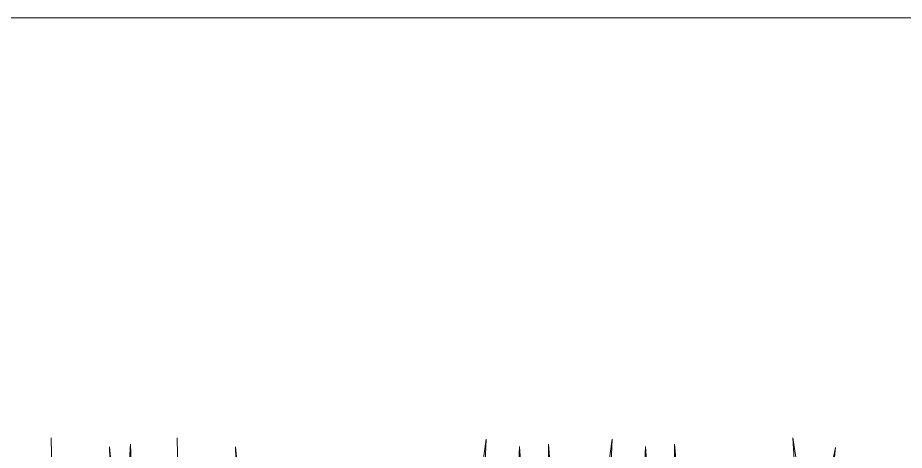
# Model space of a CAD drawing. Header units: millimetres. Extents: x -10020 to 20888, y -4665 to 12339.
# Drawn here: x 2744.4 to 2813.9, y 3115.7 to 3149.6 of the extents above; entities that cross this region are included whole.
import ezdxf

# ---------------------------------------------------------------- set-up
doc = ezdxf.new("R2010")
doc.units = ezdxf.units.MM
doc.layers.add('A-FLOR-HRAL', color=11, linetype='Continuous', lineweight=9)
doc.layers.add('G-IMPT', color=8, linetype='Continuous', lineweight=9)

# ---------------------------------------------------------------- blocks, each defined once
blk = doc.blocks.new('Railing - 2_ 8_-V10-West')
at = {"layer": 'A-FLOR-HRAL'}
blk.add_line((2271.098, 3149.6), (3071.198, 3149.6), dxfattribs=at)
blk = doc.blocks.new('Railing - Railing-408075-West')
blk.add_blockref('Railing - 2_ 8_-V10-West', (0, 0))
blk = doc.blocks.new('Grass Array - 25_dwg-V38-West')
at = {"layer": 'G-IMPT'}
for p, q in [((2780.04, 3109.271), (2781.108, 3116.557)), ((2780.856, 3111.046), (2781.108, 3116.557)), ((2808.021, 3097.598), (2805.142, 3116.682)), ((2805.956, 3104.396), (2805.142, 3116.682)), ((2751.7, 3111.11), (2751.579, 3115.957)), ((2751.842, 3113.419), (2751.579, 3115.957)), ((2783.319, 3106.101), (2783.722, 3115.995)), ((2784.537, 3103.893), (2783.722, 3115.995)), ((2786.702, 3107.901), (2785.986, 3116.187)), ((2786.039, 3103.293), (2785.986, 3116.187)), ((2806.791, 3107.901), (2808.482, 3115.907)), ((2807.679, 3107.901), (2808.482, 3115.907))]:
    blk.add_line(p, q, dxfattribs=at)
blk = doc.blocks.new('Grass Array - 25_dwg-V39-West')
at = {"layer": 'G-IMPT'}
blk.add_line((2747.001, 3116.683), (2747.198, 3108.234), dxfattribs=at)
blk = doc.blocks.new('Grass Array - Grass Array-V40-West')
for name in ['Grass Array - 25_dwg-V39-West', 'Grass Array - 25_dwg-V38-West']:
    blk.add_blockref(name, (0, 0))
blk = doc.blocks.new('Grass Array - 25_dwg-V44-West')
at = {"layer": 'G-IMPT'}
for p, q in [((2789.919, 3109.271), (2790.988, 3116.557)), ((2790.735, 3111.046), (2790.988, 3116.557)), ((2761.579, 3111.11), (2761.458, 3115.957)), ((2761.721, 3113.419), (2761.458, 3115.957)), ((2793.348, 3109.781), (2793.601, 3115.995)), ((2794.122, 3108.258), (2793.601, 3115.995)), ((2796.535, 3108.435), (2795.866, 3116.187)), ((2795.907, 3106.034), (2795.866, 3116.187))]:
    blk.add_line(p, q, dxfattribs=at)
blk = doc.blocks.new('Grass Array - 25_dwg-V45-West')
at = {"layer": 'G-IMPT'}
for p, q in [((2756.88, 3116.683), (2757.006, 3111.267)), ((2752.951, 3111.911), (2753.232, 3116.185)), ((2753.486, 3110.376), (2753.232, 3116.185))]:
    blk.add_line(p, q, dxfattribs=at)
blk = doc.blocks.new('Grass Array - Grass Array-V49-West')
for name in ['Grass Array - 25_dwg-V45-West', 'Grass Array - 25_dwg-V44-West']:
    blk.add_blockref(name, (0, 0))

msp = doc.modelspace()

# ---------------------------------------------------------------- block references
for name in ['Railing - Railing-408075-West', 'Grass Array - Grass Array-V49-West', 'Grass Array - Grass Array-V40-West']:
    msp.add_blockref(name, (0, 0))

doc.saveas('drawing.dxf')
